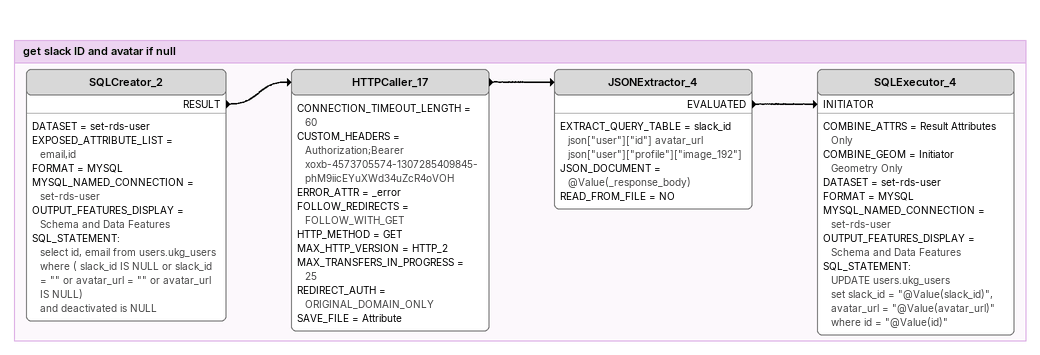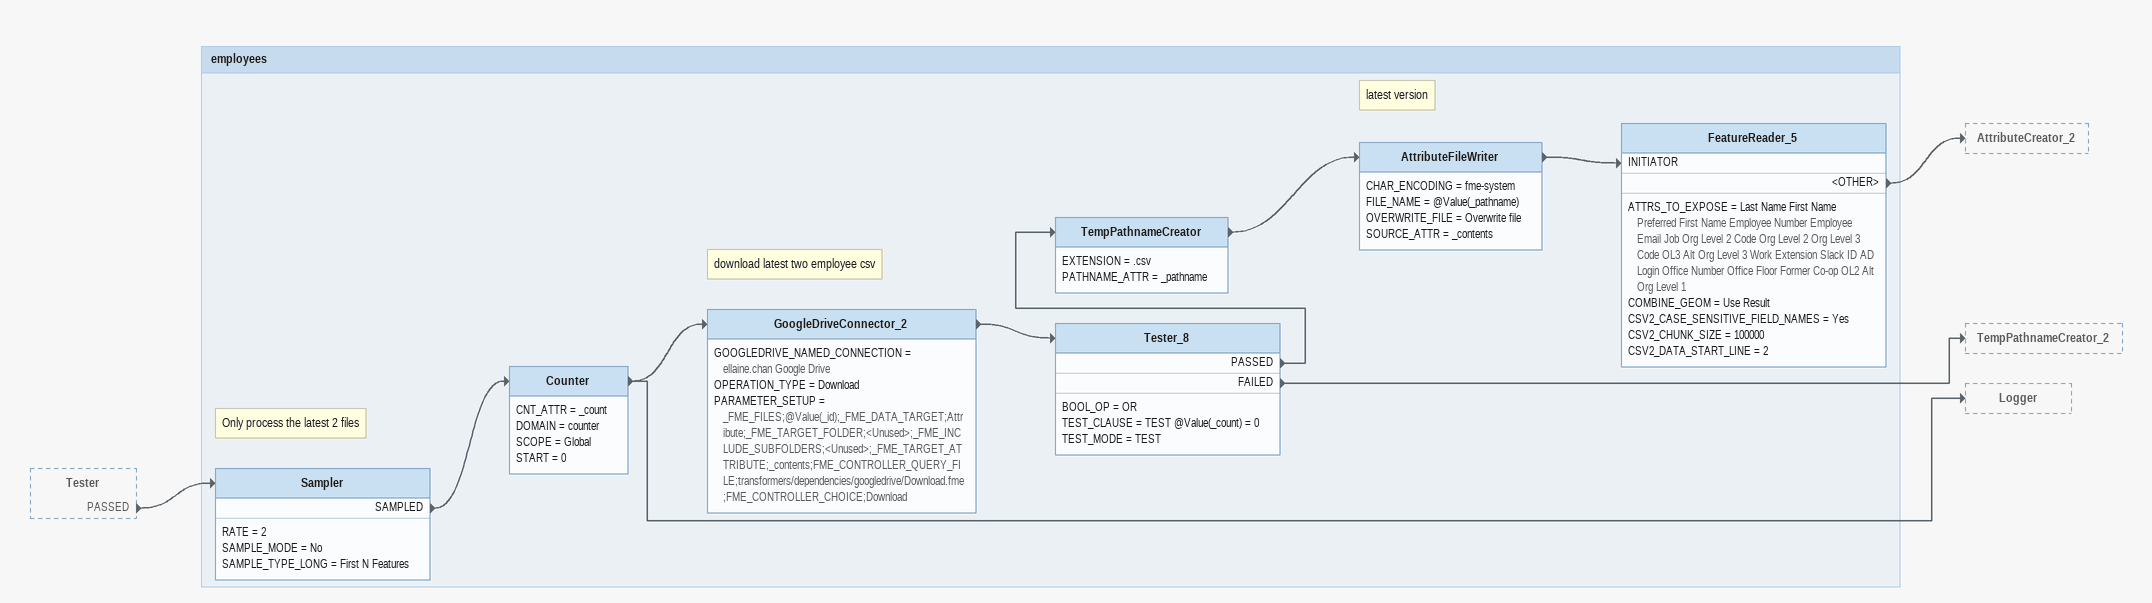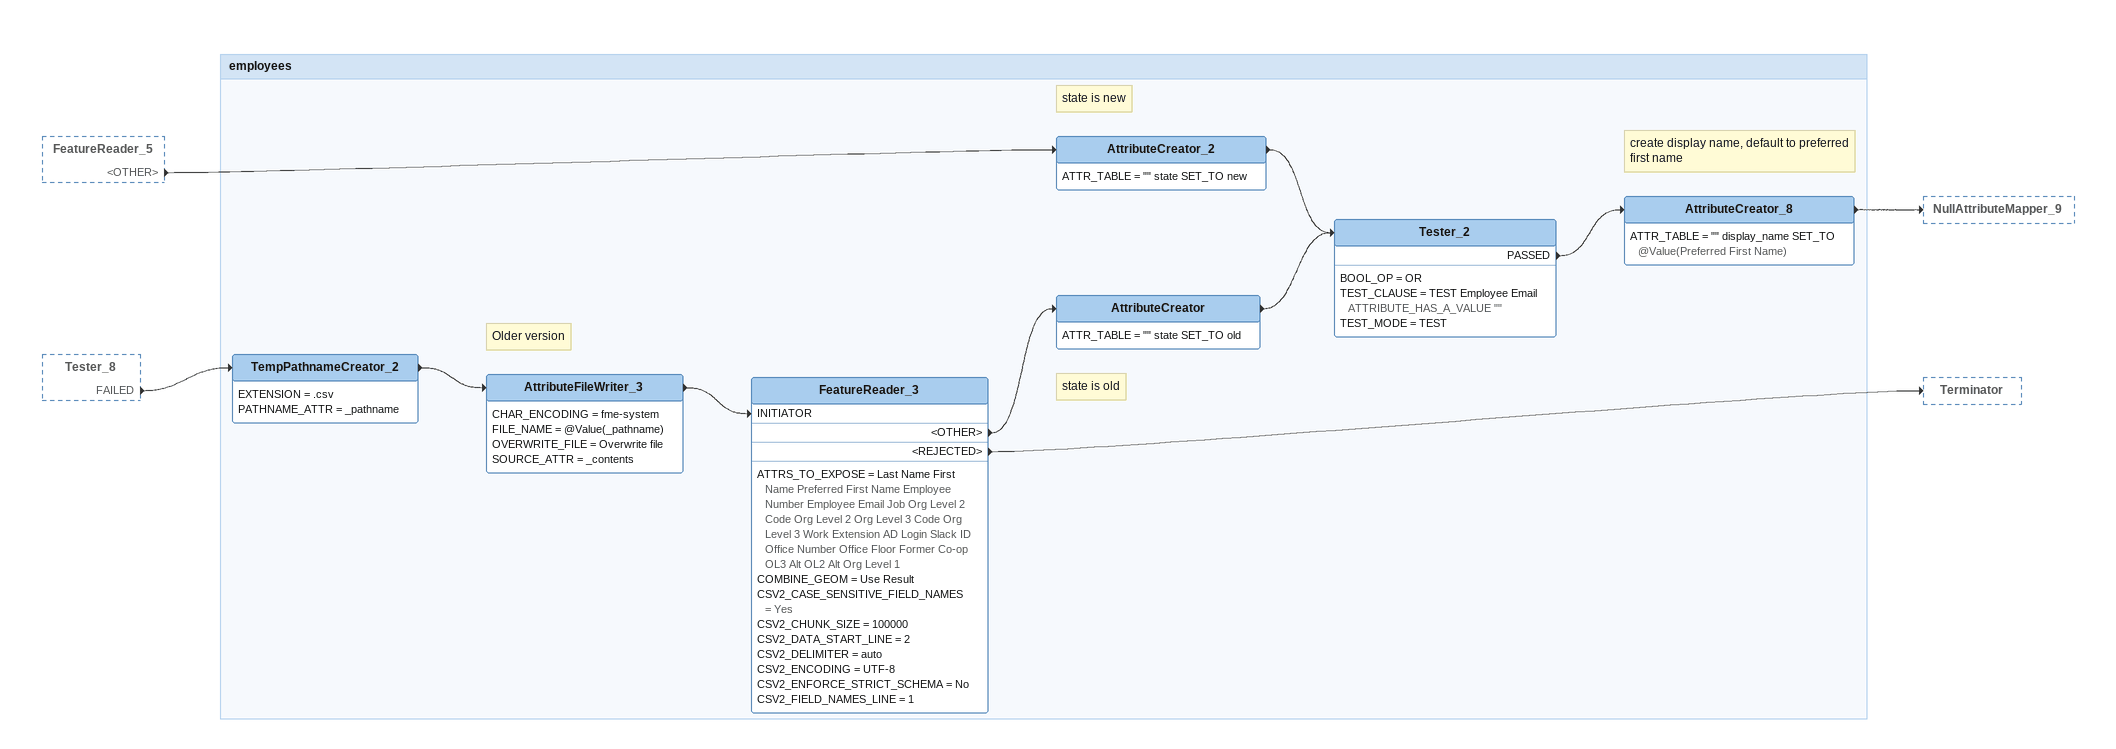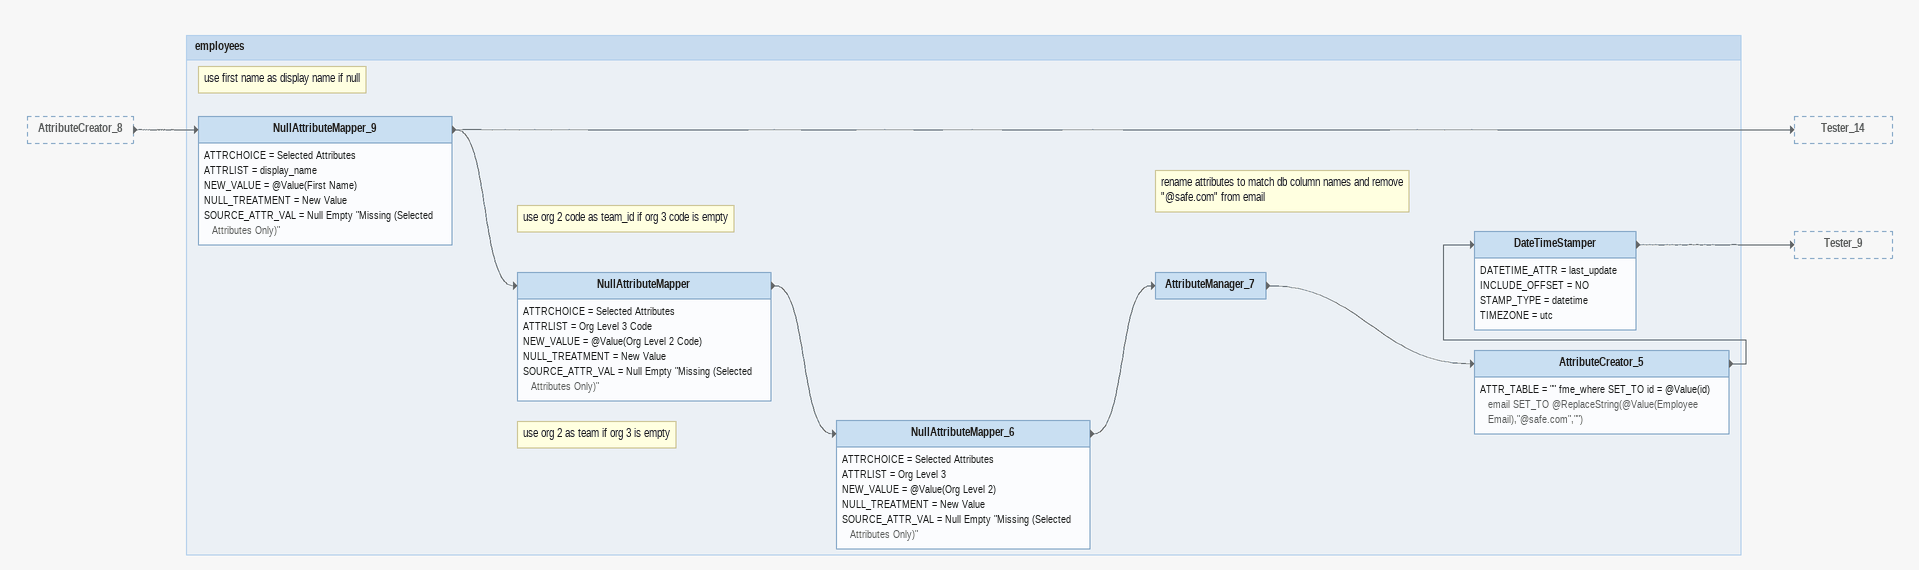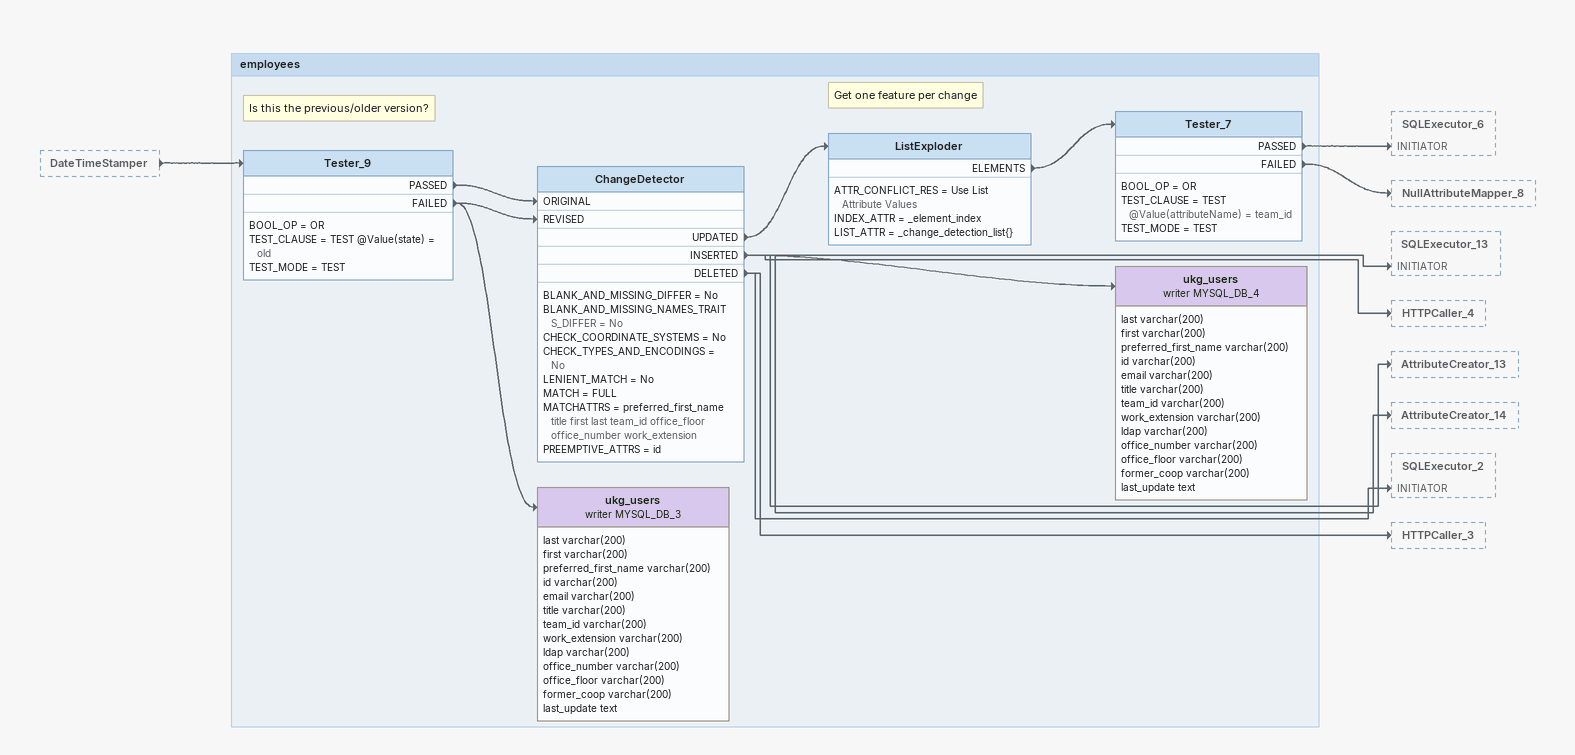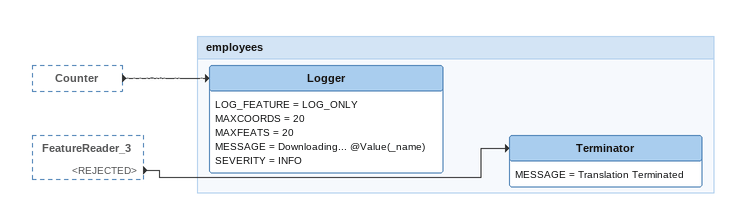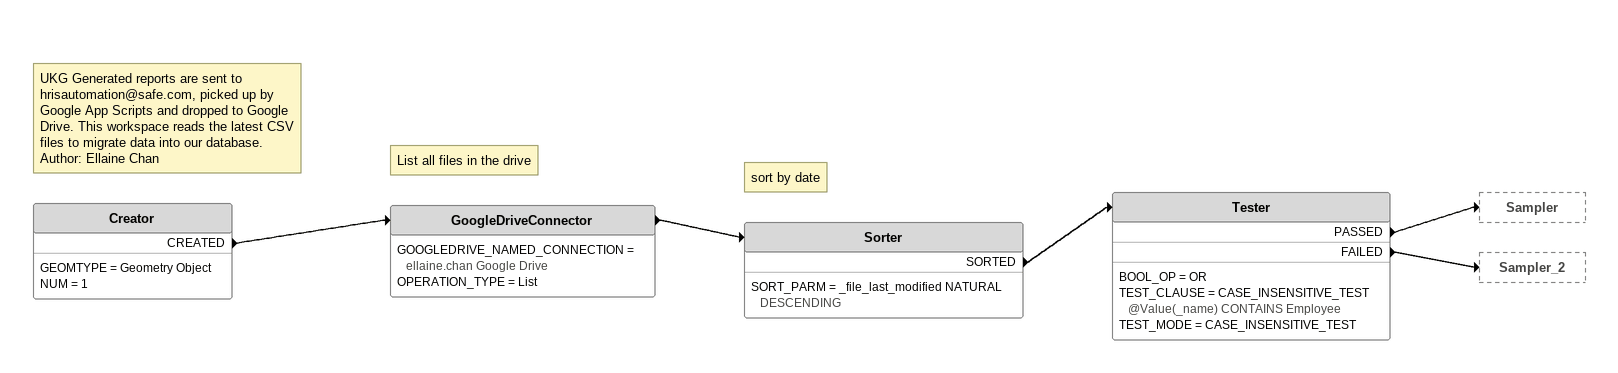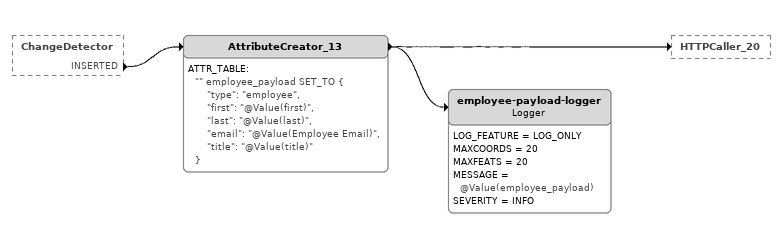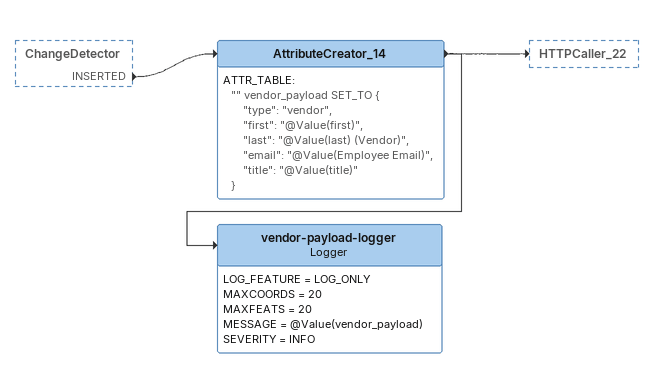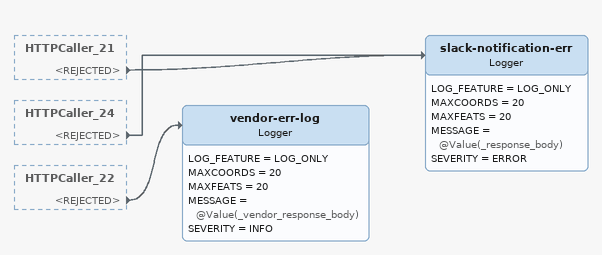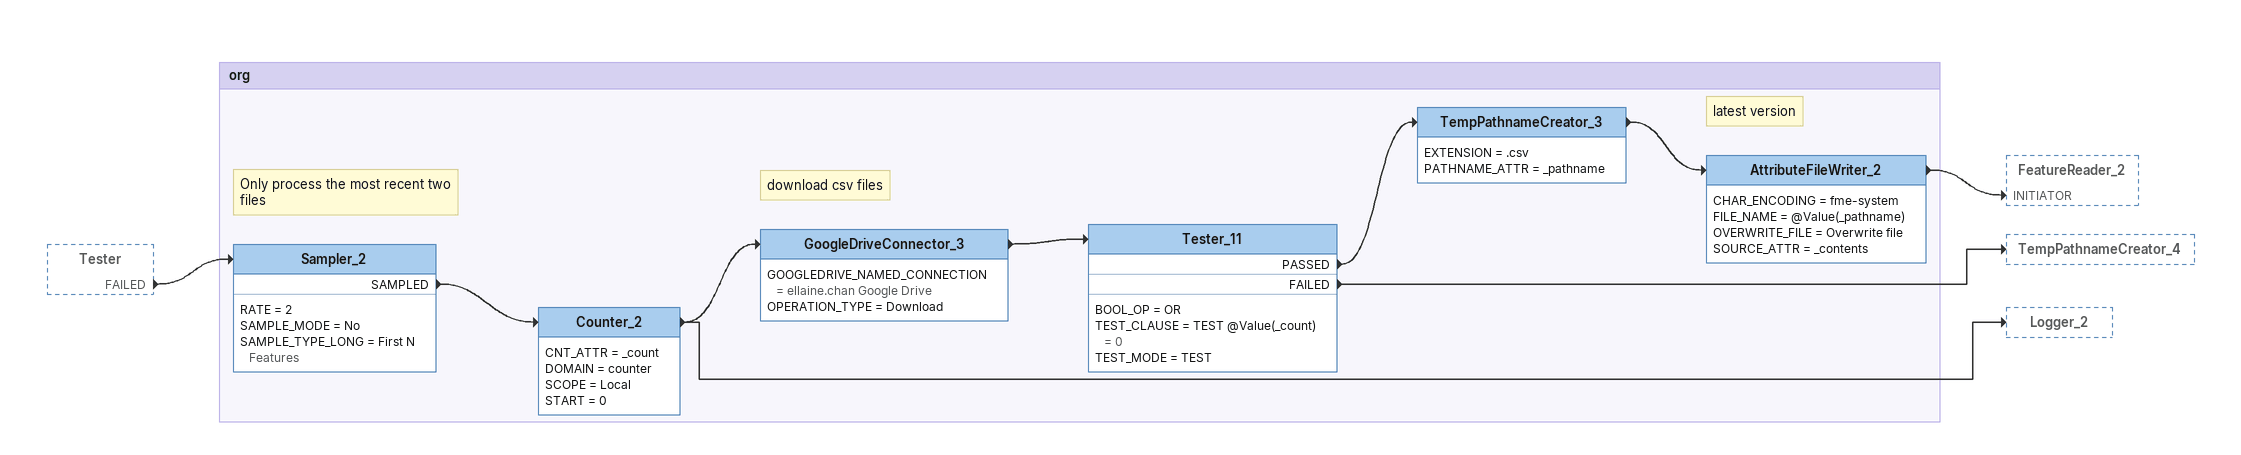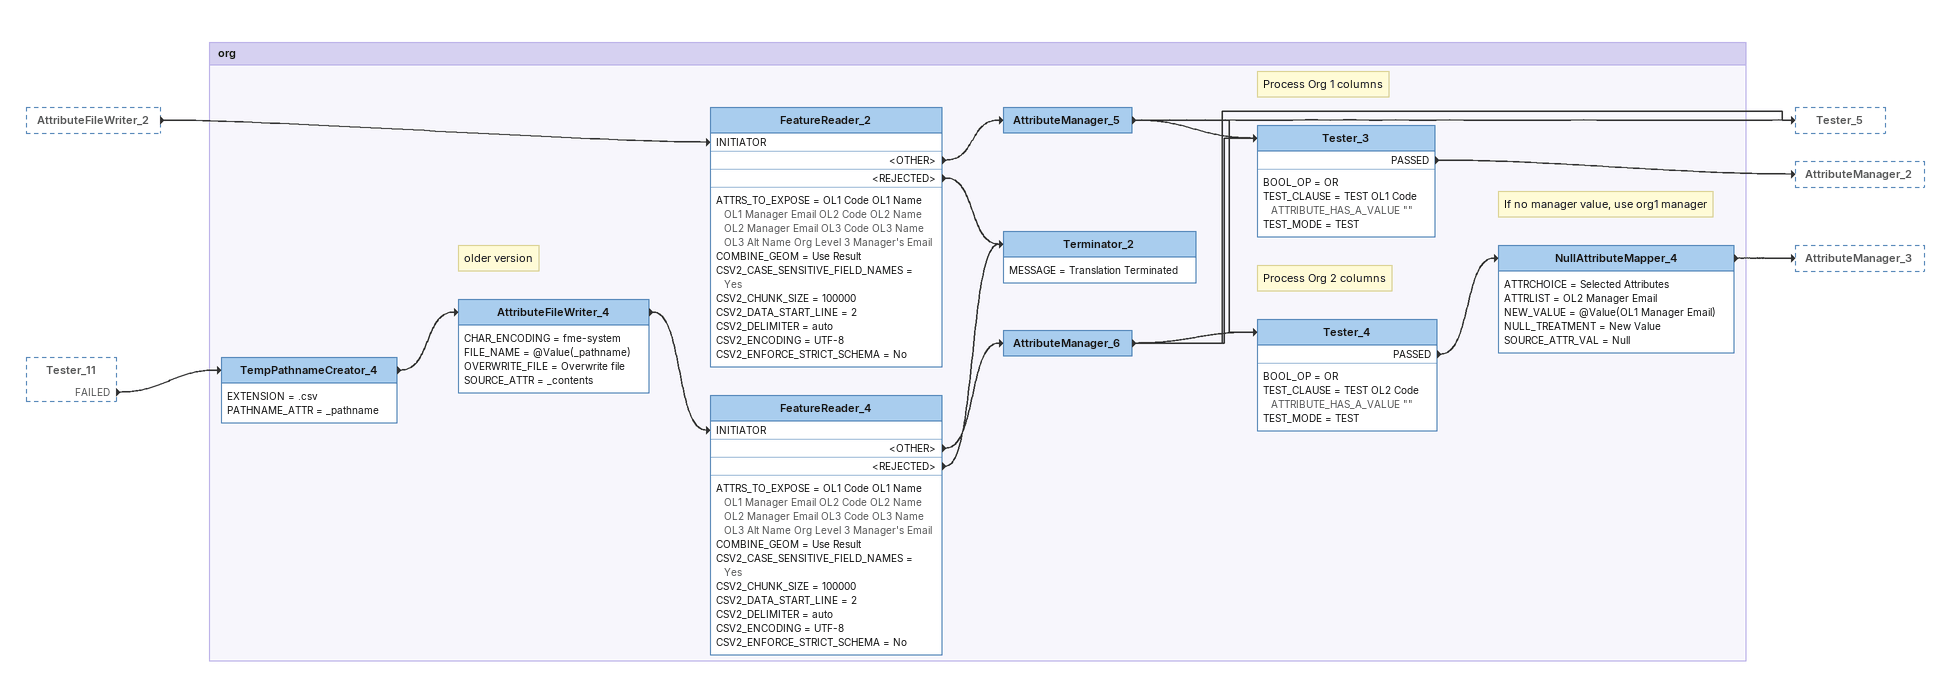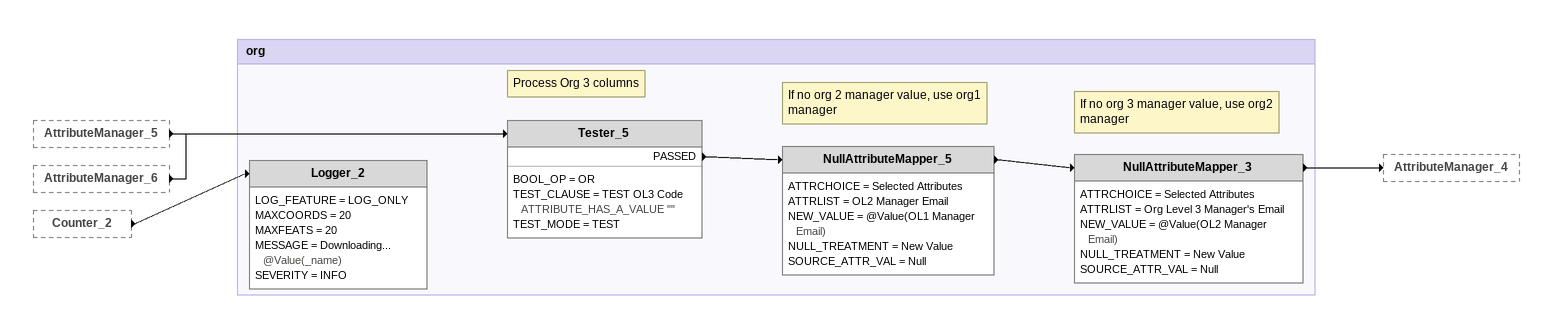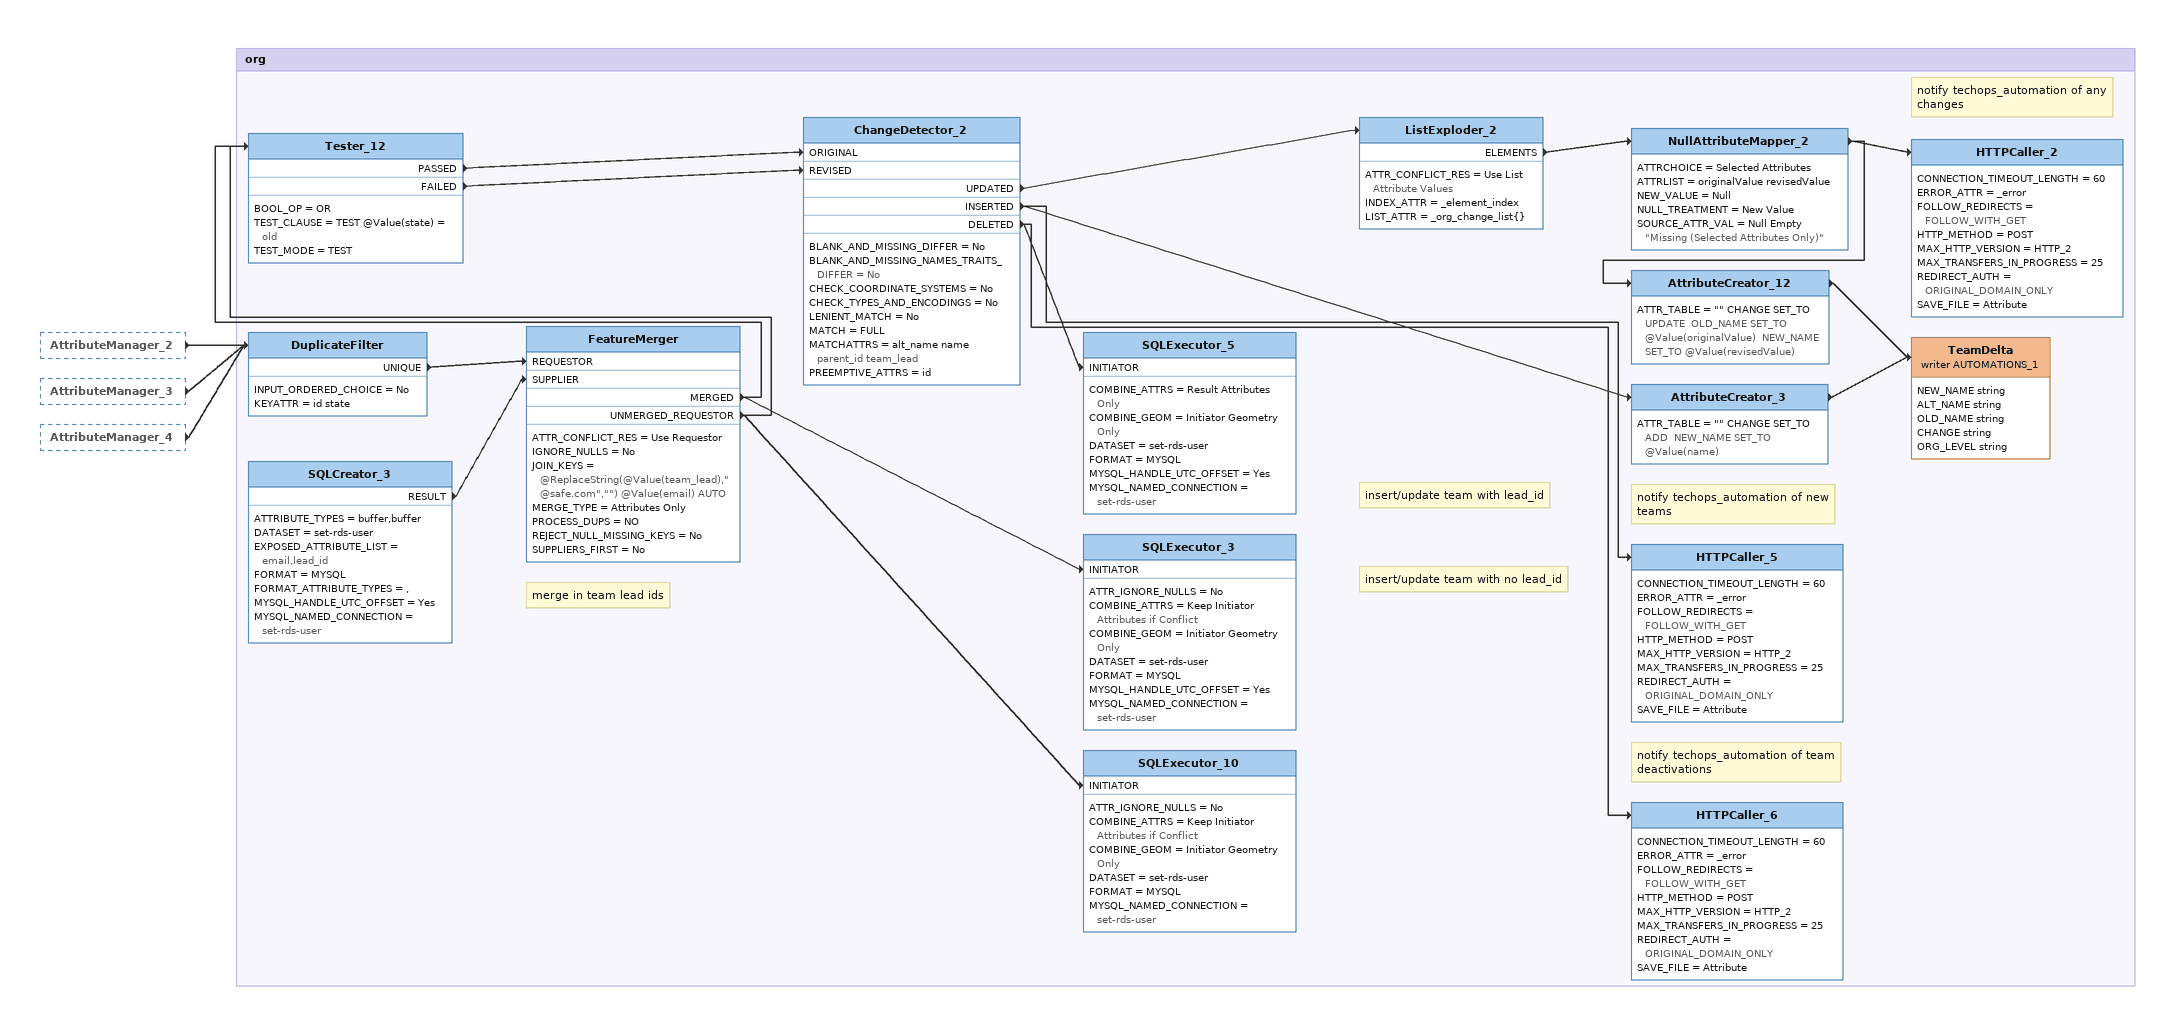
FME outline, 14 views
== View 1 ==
Bookmark: get slack ID and avatar if null
SQLCreator_2
    DATASET = set-rds-user
    EXPOSED_ATTRIBUTE_LIST = email,id
    FORMAT = MYSQL
    MYSQL_NAMED_CONNECTION = set-rds-user
    OUTPUT_FEATURES_DISPLAY = Schema and Data Features
    SQL_STATEMENT:
      select id, email from users.ukg_users
      where ( slack_id IS NULL or slack_id = "" or avatar_url = "" or avatar_url IS NULL)
      and deactivated is NULL
    RESULT -> HTTPCaller_17
HTTPCaller_17
    CONNECTION_TIMEOUT_LENGTH = 60
    CUSTOM_HEADERS = Authorization;Bearer xoxb-4573705574-1307285409845-phM9iicEYuXWd34uZcR4oVOH
    ERROR_ATTR = _error
    FOLLOW_REDIRECTS = FOLLOW_WITH_GET
    HTTP_METHOD = GET
    MAX_HTTP_VERSION = HTTP_2
    MAX_TRANSFERS_IN_PROGRESS = 25
    REDIRECT_AUTH = ORIGINAL_DOMAIN_ONLY
    SAVE_FILE = Attribute
    -> JSONExtractor_4
JSONExtractor_4
    EXTRACT_QUERY_TABLE = slack_id json["user"]["id"] avatar_url json["user"]["profile"]["image_192"]
    JSON_DOCUMENT = @Value(_response_body)
    READ_FROM_FILE = NO
    EVALUATED -> SQLExecutor_4 [INITIATOR]
SQLExecutor_4
    COMBINE_ATTRS = Result Attributes Only
    COMBINE_GEOM = Initiator Geometry Only
    DATASET = set-rds-user
    FORMAT = MYSQL
    MYSQL_NAMED_CONNECTION = set-rds-user
    OUTPUT_FEATURES_DISPLAY = Schema and Data Features
    SQL_STATEMENT:
      UPDATE users.ukg_users
      set slack_id = "@Value(slack_id)", avatar_url = "@Value(avatar_url)"
      where id = "@Value(id)"

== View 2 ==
Tester [outside]
    PASSED -> Sampler

Bookmark: employees
Note: Only process the latest 2 files
Sampler
    RATE = 2
    SAMPLE_MODE = No
    SAMPLE_TYPE_LONG = First N Features
    SAMPLED -> Counter
Counter
    CNT_ATTR = _count
    DOMAIN = counter
    SCOPE = Global
    START = 0
    -> GoogleDriveConnector_2
    -> Logger
Note: download latest two employee csv
GoogleDriveConnector_2
    GOOGLEDRIVE_NAMED_CONNECTION = ellaine.chan Google Drive
    OPERATION_TYPE = Download
    PARAMETER_SETUP = _FME_FILES;@Value(_id);_FME_DATA_TARGET;Attribute;_FME_TARGET_FOLDER;<Unused>;_FME_INCLUDE_SUBFOLDERS;<Unused>;_FME_TARGET_ATTRIBUTE;_contents;FME_CONTROLLER_QUERY_FILE;transformers/dependencies/googledrive/Download.fme;FME_CONTROLLER_CHOICE;Download
    -> Tester_8
Tester_8
    BOOL_OP = OR
    TEST_CLAUSE = TEST @Value(_count) = 0
    TEST_MODE = TEST
    PASSED -> TempPathnameCreator
    FAILED -> TempPathnameCreator_2
TempPathnameCreator
    EXTENSION = .csv
    PATHNAME_ATTR = _pathname
    -> AttributeFileWriter
Note: latest version
AttributeFileWriter
    CHAR_ENCODING = fme-system
    FILE_NAME = @Value(_pathname)
    OVERWRITE_FILE = Overwrite file
    SOURCE_ATTR = _contents
    -> FeatureReader_5 [INITIATOR]
FeatureReader_5
    ATTRS_TO_EXPOSE = Last Name First Name Preferred First Name Employee Number Employee Email Job Org Level 2 Code Org Level 2 Org Level 3 Code OL3 Alt Org Level 3 Work Extension Slack ID AD Login Office Number Office Floor Former Co-op OL2 Alt Org Level 1
    COMBINE_GEOM = Use Result
    CSV2_CASE_SENSITIVE_FIELD_NAMES = Yes
    CSV2_CHUNK_SIZE = 100000
    CSV2_DATA_START_LINE = 2
    <OTHER> -> AttributeCreator_2

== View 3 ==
FeatureReader_5 [outside]
    <OTHER> -> AttributeCreator_2
Tester_8 [outside]
    FAILED -> TempPathnameCreator_2

Bookmark: employees
Note: state is new
AttributeCreator_2
    ATTR_TABLE = "" state SET_TO new
    -> Tester_2
TempPathnameCreator_2
    EXTENSION = .csv
    PATHNAME_ATTR = _pathname
    -> AttributeFileWriter_3
Note: Older version
AttributeFileWriter_3
    CHAR_ENCODING = fme-system
    FILE_NAME = @Value(_pathname)
    OVERWRITE_FILE = Overwrite file
    SOURCE_ATTR = _contents
    -> FeatureReader_3 [INITIATOR]
FeatureReader_3
    ATTRS_TO_EXPOSE = Last Name First Name Preferred First Name Employee Number Employee Email Job Org Level 2 Code Org Level 2 Org Level 3 Code Org Level 3 Work Extension AD Login Slack ID Office Number Office Floor Former Co-op OL3 Alt OL2 Alt Org Level 1
    COMBINE_GEOM = Use Result
    CSV2_CASE_SENSITIVE_FIELD_NAMES = Yes
    CSV2_CHUNK_SIZE = 100000
    CSV2_DATA_START_LINE = 2
    CSV2_DELIMITER = auto
    CSV2_ENCODING = UTF-8
    CSV2_ENFORCE_STRICT_SCHEMA = No
    CSV2_FIELD_NAMES_LINE = 1
    <OTHER> -> AttributeCreator
    <REJECTED> -> Terminator
Note: state is old
AttributeCreator
    ATTR_TABLE = "" state SET_TO old
    -> Tester_2
Tester_2
    BOOL_OP = OR
    TEST_CLAUSE = TEST Employee Email ATTRIBUTE_HAS_A_VALUE ""
    TEST_MODE = TEST
    PASSED -> AttributeCreator_8
Note: create display name, default to preferred first name
AttributeCreator_8
    ATTR_TABLE = "" display_name SET_TO @Value(Preferred First Name)
    -> NullAttributeMapper_9

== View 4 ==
AttributeCreator_8 [outside]
    -> NullAttributeMapper_9

Bookmark: employees
Note: use first name as display name if null
NullAttributeMapper_9
    ATTRCHOICE = Selected Attributes
    ATTRLIST = display_name
    NEW_VALUE = @Value(First Name)
    NULL_TREATMENT = New Value
    SOURCE_ATTR_VAL = Null Empty "Missing (Selected Attributes Only)"
    -> NullAttributeMapper
    -> Tester_14
Note: use org 2 code as team_id if org 3 code is empty
NullAttributeMapper
    ATTRCHOICE = Selected Attributes
    ATTRLIST = Org Level 3 Code
    NEW_VALUE = @Value(Org Level 2 Code)
    NULL_TREATMENT = New Value
    SOURCE_ATTR_VAL = Null Empty "Missing (Selected Attributes Only)"
    -> NullAttributeMapper_6
Note: use org 2 as team if org 3 is empty
NullAttributeMapper_6
    ATTRCHOICE = Selected Attributes
    ATTRLIST = Org Level 3
    NEW_VALUE = @Value(Org Level 2)
    NULL_TREATMENT = New Value
    SOURCE_ATTR_VAL = Null Empty "Missing (Selected Attributes Only)"
    -> AttributeManager_7
Note: rename attributes to match db column names and remove "@safe.com" from email
AttributeManager_7
    -> AttributeCreator_5
AttributeCreator_5
    ATTR_TABLE = "" fme_where SET_TO id = @Value(id)  email SET_TO @ReplaceString(@Value(Employee Email),"@safe.com","")
    -> DateTimeStamper
DateTimeStamper
    DATETIME_ATTR = last_update
    INCLUDE_OFFSET = NO
    STAMP_TYPE = datetime
    TIMEZONE = utc
    -> Tester_9

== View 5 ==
DateTimeStamper [outside]
    -> Tester_9

Bookmark: employees
Note: Is this the previous/older version?
Tester_9
    BOOL_OP = OR
    TEST_CLAUSE = TEST @Value(state) = old
    TEST_MODE = TEST
    PASSED -> ChangeDetector [ORIGINAL]
    FAILED -> ChangeDetector [REVISED]
    FAILED -> ukg_users (writer MYSQL_DB_3)
ChangeDetector
    BLANK_AND_MISSING_DIFFER = No
    BLANK_AND_MISSING_NAMES_TRAITS_DIFFER = No
    CHECK_COORDINATE_SYSTEMS = No
    CHECK_TYPES_AND_ENCODINGS = No
    LENIENT_MATCH = No
    MATCH = FULL
    MATCHATTRS = preferred_first_name title first last team_id office_floor office_number work_extension
    PREEMPTIVE_ATTRS = id
    UPDATED -> ListExploder
    INSERTED -> ukg_users (writer MYSQL_DB_4)
    INSERTED -> SQLExecutor_13 [INITIATOR]
    INSERTED -> HTTPCaller_4
    INSERTED -> AttributeCreator_13
    INSERTED -> AttributeCreator_14
    DELETED -> SQLExecutor_2 [INITIATOR]
    DELETED -> HTTPCaller_3
Note: Get one feature per change
ListExploder
    ATTR_CONFLICT_RES = Use List Attribute Values
    INDEX_ATTR = _element_index
    LIST_ATTR = _change_detection_list{}
    ELEMENTS -> Tester_7
Tester_7
    BOOL_OP = OR
    TEST_CLAUSE = TEST @Value(attributeName) = team_id
    TEST_MODE = TEST
    PASSED -> SQLExecutor_6 [INITIATOR]
    FAILED -> NullAttributeMapper_8
ukg_users (writer MYSQL_DB_4)
    attributes: last varchar(200), first varchar(200), preferred_first_name varchar(200), id varchar(200), email varchar(200), title varchar(200), team_id varchar(200), work_extension varchar(200), ldap varchar(200), office_number varchar(200), office_floor varchar(200), former_coop varchar(200), last_update text
ukg_users (writer MYSQL_DB_3)
    attributes: last varchar(200), first varchar(200), preferred_first_name varchar(200), id varchar(200), email varchar(200), title varchar(200), team_id varchar(200), work_extension varchar(200), ldap varchar(200), office_number varchar(200), office_floor varchar(200), former_coop varchar(200), last_update text

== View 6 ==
Counter [outside]
    -> Logger
FeatureReader_3 [outside]
    <REJECTED> -> Terminator

Bookmark: employees
Terminator
    MESSAGE = Translation Terminated
Logger
    LOG_FEATURE = LOG_ONLY
    MAXCOORDS = 20
    MAXFEATS = 20
    MESSAGE = Downloading... @Value(_name)
    SEVERITY = INFO

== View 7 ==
Note: UKG Generated reports are sent to hrisautomation@safe.com, picked up by Google App Scripts and dropped to Google Drive. This workspace reads the latest CSV files to migrate data into our database. / Author: Ellaine Chan
Creator
    GEOMTYPE = Geometry Object
    NUM = 1
    CREATED -> GoogleDriveConnector
Note: List all files in the drive
GoogleDriveConnector
    GOOGLEDRIVE_NAMED_CONNECTION = ellaine.chan Google Drive
    OPERATION_TYPE = List
    -> Sorter
Note: sort by date
Sorter
    SORT_PARM = _file_last_modified NATURAL DESCENDING
    SORTED -> Tester
Tester
    BOOL_OP = OR
    TEST_CLAUSE = CASE_INSENSITIVE_TEST @Value(_name) CONTAINS Employee
    TEST_MODE = CASE_INSENSITIVE_TEST
    PASSED -> Sampler
    FAILED -> Sampler_2

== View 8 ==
ChangeDetector [outside]
    INSERTED -> AttributeCreator_13
AttributeCreator_13
    ATTR_TABLE:
      "" employee_payload SET_TO {
          "type": "employee",
          "first": "@Value(first)",
          "last": "@Value(last)",
          "email": "@Value(Employee Email)",
          "title": "@Value(title)"
      }
    -> HTTPCaller_20
    -> employee-payload-logger
employee-payload-logger: Logger
    LOG_FEATURE = LOG_ONLY
    MAXCOORDS = 20
    MAXFEATS = 20
    MESSAGE = @Value(employee_payload)
    SEVERITY = INFO

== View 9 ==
ChangeDetector [outside]
    INSERTED -> AttributeCreator_14
AttributeCreator_14
    ATTR_TABLE:
      "" vendor_payload SET_TO {
          "type": "vendor",
          "first": "@Value(first)",
          "last": "@Value(last) (Vendor)",
          "email": "@Value(Employee Email)",
          "title": "@Value(title)"
      }
    -> HTTPCaller_22
    -> vendor-payload-logger
vendor-payload-logger: Logger
    LOG_FEATURE = LOG_ONLY
    MAXCOORDS = 20
    MAXFEATS = 20
    MESSAGE = @Value(vendor_payload)
    SEVERITY = INFO

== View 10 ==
HTTPCaller_21 [outside]
    <REJECTED> -> slack-notification-err
HTTPCaller_24 [outside]
    <REJECTED> -> slack-notification-err
HTTPCaller_22 [outside]
    <REJECTED> -> vendor-err-log
slack-notification-err: Logger
    LOG_FEATURE = LOG_ONLY
    MAXCOORDS = 20
    MAXFEATS = 20
    MESSAGE = @Value(_response_body)
    SEVERITY = ERROR
vendor-err-log: Logger
    LOG_FEATURE = LOG_ONLY
    MAXCOORDS = 20
    MAXFEATS = 20
    MESSAGE = @Value(_vendor_response_body)
    SEVERITY = INFO

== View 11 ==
Tester [outside]
    FAILED -> Sampler_2

Bookmark: org
Note: Only process the most recent two files
Sampler_2
    RATE = 2
    SAMPLE_MODE = No
    SAMPLE_TYPE_LONG = First N Features
    SAMPLED -> Counter_2
Counter_2
    CNT_ATTR = _count
    DOMAIN = counter
    SCOPE = Local
    START = 0
    -> GoogleDriveConnector_3
    -> Logger_2
Note: download csv files
GoogleDriveConnector_3
    GOOGLEDRIVE_NAMED_CONNECTION = ellaine.chan Google Drive
    OPERATION_TYPE = Download
    -> Tester_11
Tester_11
    BOOL_OP = OR
    TEST_CLAUSE = TEST @Value(_count) = 0
    TEST_MODE = TEST
    PASSED -> TempPathnameCreator_3
    FAILED -> TempPathnameCreator_4
TempPathnameCreator_3
    EXTENSION = .csv
    PATHNAME_ATTR = _pathname
    -> AttributeFileWriter_2
Note: latest version
AttributeFileWriter_2
    CHAR_ENCODING = fme-system
    FILE_NAME = @Value(_pathname)
    OVERWRITE_FILE = Overwrite file
    SOURCE_ATTR = _contents
    -> FeatureReader_2 [INITIATOR]

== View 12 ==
AttributeFileWriter_2 [outside]
    -> FeatureReader_2 [INITIATOR]
Tester_11 [outside]
    FAILED -> TempPathnameCreator_4

Bookmark: org
FeatureReader_2
    ATTRS_TO_EXPOSE = OL1 Code OL1 Name OL1 Manager Email OL2 Code OL2 Name OL2 Manager Email OL3 Code OL3 Name OL3 Alt Name Org Level 3 Manager's Email
    COMBINE_GEOM = Use Result
    CSV2_CASE_SENSITIVE_FIELD_NAMES = Yes
    CSV2_CHUNK_SIZE = 100000
    CSV2_DATA_START_LINE = 2
    CSV2_DELIMITER = auto
    CSV2_ENCODING = UTF-8
    CSV2_ENFORCE_STRICT_SCHEMA = No
    <OTHER> -> AttributeManager_5
    <REJECTED> -> Terminator_2
AttributeManager_5
    -> Tester_4
    -> Tester_5
    -> Tester_3
TempPathnameCreator_4
    EXTENSION = .csv
    PATHNAME_ATTR = _pathname
    -> AttributeFileWriter_4
Note: older version
AttributeFileWriter_4
    CHAR_ENCODING = fme-system
    FILE_NAME = @Value(_pathname)
    OVERWRITE_FILE = Overwrite file
    SOURCE_ATTR = _contents
    -> FeatureReader_4 [INITIATOR]
FeatureReader_4
    ATTRS_TO_EXPOSE = OL1 Code OL1 Name OL1 Manager Email OL2 Code OL2 Name OL2 Manager Email OL3 Code OL3 Name OL3 Alt Name Org Level 3 Manager's Email
    COMBINE_GEOM = Use Result
    CSV2_CASE_SENSITIVE_FIELD_NAMES = Yes
    CSV2_CHUNK_SIZE = 100000
    CSV2_DATA_START_LINE = 2
    CSV2_DELIMITER = auto
    CSV2_ENCODING = UTF-8
    CSV2_ENFORCE_STRICT_SCHEMA = No
    <OTHER> -> AttributeManager_6
    <REJECTED> -> Terminator_2
Terminator_2
    MESSAGE = Translation Terminated
AttributeManager_6
    -> Tester_3
    -> Tester_4
    -> Tester_5
Note: Process Org 1 columns
Tester_3
    BOOL_OP = OR
    TEST_CLAUSE = TEST OL1 Code ATTRIBUTE_HAS_A_VALUE ""
    TEST_MODE = TEST
    PASSED -> AttributeManager_2
Note: Process Org 2 columns
Tester_4
    BOOL_OP = OR
    TEST_CLAUSE = TEST OL2 Code ATTRIBUTE_HAS_A_VALUE ""
    TEST_MODE = TEST
    PASSED -> NullAttributeMapper_4
Note: If no manager value, use org1 manager
NullAttributeMapper_4
    ATTRCHOICE = Selected Attributes
    ATTRLIST = OL2 Manager Email
    NEW_VALUE = @Value(OL1 Manager Email)
    NULL_TREATMENT = New Value
    SOURCE_ATTR_VAL = Null
    -> AttributeManager_3

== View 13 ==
AttributeManager_5 [outside]
    -> Tester_5
AttributeManager_6 [outside]
    -> Tester_5
Counter_2 [outside]
    -> Logger_2

Bookmark: org
Note: Process Org 3 columns
Tester_5
    BOOL_OP = OR
    TEST_CLAUSE = TEST OL3 Code ATTRIBUTE_HAS_A_VALUE ""
    TEST_MODE = TEST
    PASSED -> NullAttributeMapper_5
Note: If no org 2 manager value, use org1 manager
NullAttributeMapper_5
    ATTRCHOICE = Selected Attributes
    ATTRLIST = OL2 Manager Email
    NEW_VALUE = @Value(OL1 Manager Email)
    NULL_TREATMENT = New Value
    SOURCE_ATTR_VAL = Null
    -> NullAttributeMapper_3
Note: If no org 3 manager value, use org2 manager
NullAttributeMapper_3
    ATTRCHOICE = Selected Attributes
    ATTRLIST = Org Level 3 Manager's Email
    NEW_VALUE = @Value(OL2 Manager Email)
    NULL_TREATMENT = New Value
    SOURCE_ATTR_VAL = Null
    -> AttributeManager_4
Logger_2
    LOG_FEATURE = LOG_ONLY
    MAXCOORDS = 20
    MAXFEATS = 20
    MESSAGE = Downloading... @Value(_name)
    SEVERITY = INFO

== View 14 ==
AttributeManager_2 [outside]
    -> DuplicateFilter
AttributeManager_3 [outside]
    -> DuplicateFilter
AttributeManager_4 [outside]
    -> DuplicateFilter

Bookmark: org
DuplicateFilter
    INPUT_ORDERED_CHOICE = No
    KEYATTR = id state
    UNIQUE -> FeatureMerger [REQUESTOR]
SQLCreator_3
    ATTRIBUTE_TYPES = buffer,buffer
    DATASET = set-rds-user
    EXPOSED_ATTRIBUTE_LIST = email,lead_id
    FORMAT = MYSQL
    FORMAT_ATTRIBUTE_TYPES = ,
    MYSQL_HANDLE_UTC_OFFSET = Yes
    MYSQL_NAMED_CONNECTION = set-rds-user
    RESULT -> FeatureMerger [SUPPLIER]
Note: merge in team lead ids
FeatureMerger
    ATTR_CONFLICT_RES = Use Requestor
    IGNORE_NULLS = No
    JOIN_KEYS = @ReplaceString(@Value(team_lead),"@safe.com","") @Value(email) AUTO
    MERGE_TYPE = Attributes Only
    PROCESS_DUPS = NO
    REJECT_NULL_MISSING_KEYS = No
    SUPPLIERS_FIRST = No
    MERGED -> SQLExecutor_3 [INITIATOR]
    MERGED -> Tester_12
    UNMERGED_REQUESTOR -> SQLExecutor_10 [INITIATOR]
    UNMERGED_REQUESTOR -> Tester_12
Tester_12
    BOOL_OP = OR
    TEST_CLAUSE = TEST @Value(state) = old
    TEST_MODE = TEST
    PASSED -> ChangeDetector_2 [ORIGINAL]
    FAILED -> ChangeDetector_2 [REVISED]
ChangeDetector_2
    BLANK_AND_MISSING_DIFFER = No
    BLANK_AND_MISSING_NAMES_TRAITS_DIFFER = No
    CHECK_COORDINATE_SYSTEMS = No
    CHECK_TYPES_AND_ENCODINGS = No
    LENIENT_MATCH = No
    MATCH = FULL
    MATCHATTRS = alt_name name parent_id team_lead
    PREEMPTIVE_ATTRS = id
    UPDATED -> ListExploder_2
    INSERTED -> HTTPCaller_5
    INSERTED -> AttributeCreator_3
    DELETED -> SQLExecutor_5 [INITIATOR]
    DELETED -> HTTPCaller_6
ListExploder_2
    ATTR_CONFLICT_RES = Use List Attribute Values
    INDEX_ATTR = _element_index
    LIST_ATTR = _org_change_list{}
    ELEMENTS -> NullAttributeMapper_2
NullAttributeMapper_2
    ATTRCHOICE = Selected Attributes
    ATTRLIST = originalValue revisedValue
    NEW_VALUE = Null
    NULL_TREATMENT = New Value
    SOURCE_ATTR_VAL = Null Empty "Missing (Selected Attributes Only)"
    -> HTTPCaller_2
    -> AttributeCreator_12
Note: notify techops_automation of any changes
HTTPCaller_2
    CONNECTION_TIMEOUT_LENGTH = 60
    ERROR_ATTR = _error
    FOLLOW_REDIRECTS = FOLLOW_WITH_GET
    HTTP_METHOD = POST
    MAX_HTTP_VERSION = HTTP_2
    MAX_TRANSFERS_IN_PROGRESS = 25
    REDIRECT_AUTH = ORIGINAL_DOMAIN_ONLY
    SAVE_FILE = Attribute
AttributeCreator_12
    ATTR_TABLE = "" CHANGE SET_TO UPDATE  OLD_NAME SET_TO @Value(originalValue)  NEW_NAME SET_TO @Value(revisedValue)
    -> TeamDelta (writer AUTOMATIONS_1)
AttributeCreator_3
    ATTR_TABLE = "" CHANGE SET_TO ADD  NEW_NAME SET_TO @Value(name)
    -> TeamDelta (writer AUTOMATIONS_1)
TeamDelta (writer AUTOMATIONS_1)
    attributes: NEW_NAME string, ALT_NAME string, OLD_NAME string, CHANGE string, ORG_LEVEL string
SQLExecutor_5
    COMBINE_ATTRS = Result Attributes Only
    COMBINE_GEOM = Initiator Geometry Only
    DATASET = set-rds-user
    FORMAT = MYSQL
    MYSQL_HANDLE_UTC_OFFSET = Yes
    MYSQL_NAMED_CONNECTION = set-rds-user
Note: notify techops_automation of new teams
HTTPCaller_5
    CONNECTION_TIMEOUT_LENGTH = 60
    ERROR_ATTR = _error
    FOLLOW_REDIRECTS = FOLLOW_WITH_GET
    HTTP_METHOD = POST
    MAX_HTTP_VERSION = HTTP_2
    MAX_TRANSFERS_IN_PROGRESS = 25
    REDIRECT_AUTH = ORIGINAL_DOMAIN_ONLY
    SAVE_FILE = Attribute
Note: notify techops_automation of team deactivations
HTTPCaller_6
    CONNECTION_TIMEOUT_LENGTH = 60
    ERROR_ATTR = _error
    FOLLOW_REDIRECTS = FOLLOW_WITH_GET
    HTTP_METHOD = POST
    MAX_HTTP_VERSION = HTTP_2
    MAX_TRANSFERS_IN_PROGRESS = 25
    REDIRECT_AUTH = ORIGINAL_DOMAIN_ONLY
    SAVE_FILE = Attribute
Note: insert/update team with lead_id
SQLExecutor_3
    ATTR_IGNORE_NULLS = No
    COMBINE_ATTRS = Keep Initiator Attributes if Conflict
    COMBINE_GEOM = Initiator Geometry Only
    DATASET = set-rds-user
    FORMAT = MYSQL
    MYSQL_HANDLE_UTC_OFFSET = Yes
    MYSQL_NAMED_CONNECTION = set-rds-user
Note: insert/update team with no lead_id
SQLExecutor_10
    ATTR_IGNORE_NULLS = No
    COMBINE_ATTRS = Keep Initiator Attributes if Conflict
    COMBINE_GEOM = Initiator Geometry Only
    DATASET = set-rds-user
    FORMAT = MYSQL
    MYSQL_NAMED_CONNECTION = set-rds-user
